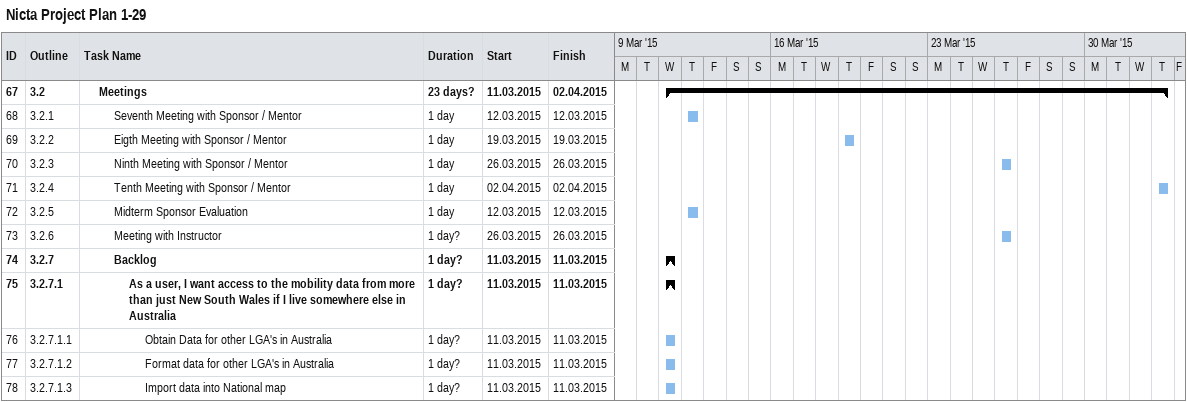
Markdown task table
Nicta Project Plan 1-29

| ID | WBS | Task | Duration | Start | Finish |
|---|---|---|---|---|---|
| 67 | 3.2 | **Meetings** | 23d? | 2015-03-11 | 2015-04-02 |
| 68 | 3.2.1 | Seventh Meeting with Sponsor / Mentor | 1d | 2015-03-12 | 2015-03-12 |
| 69 | 3.2.2 | Eigth Meeting with Sponsor / Mentor | 1d | 2015-03-19 | 2015-03-19 |
| 70 | 3.2.3 | Ninth Meeting with Sponsor / Mentor | 1d | 2015-03-26 | 2015-03-26 |
| 71 | 3.2.4 | Tenth Meeting with Sponsor / Mentor | 1d | 2015-04-02 | 2015-04-02 |
| 72 | 3.2.5 | Midterm Sponsor Evaluation | 1d | 2015-03-12 | 2015-03-12 |
| 73 | 3.2.6 | Meeting with Instructor | 1d? | 2015-03-26 | 2015-03-26 |
| 74 | 3.2.7 | **Backlog** | 1d? | 2015-03-11 | 2015-03-11 |
| 75 | 3.2.7.1 | **As a user, I want access to the mobility data from more than just New South Wales if I live somewhere else in Australia** | 1d? | 2015-03-11 | 2015-03-11 |
| 76 | 3.2.7.1.1 | Obtain Data for other LGA's in Australia | 1d? | 2015-03-11 | 2015-03-11 |
| 77 | 3.2.7.1.2 | Format data for other LGA's in Australia | 1d? | 2015-03-11 | 2015-03-11 |
| 78 | 3.2.7.1.3 | Import data into National map | 1d? | 2015-03-11 | 2015-03-11 |
